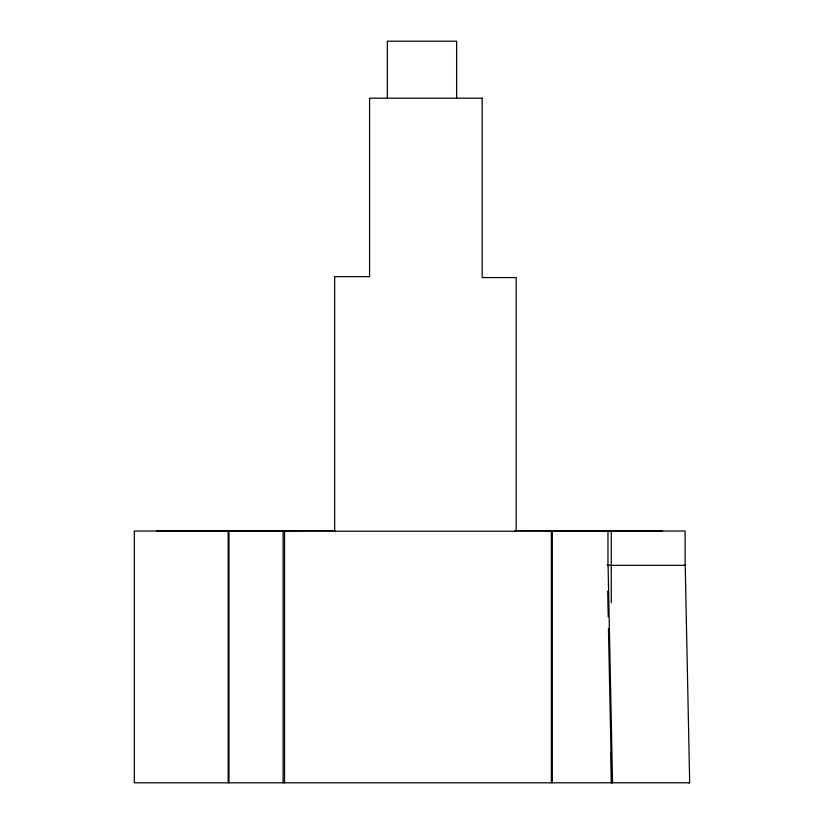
<?xml version="1.0" encoding="UTF-8"?>
<svg xmlns="http://www.w3.org/2000/svg" width="824" height="824" viewBox="0 0 824 824"><rect width="100%" height="100%" fill="white"/><g stroke="black" fill="none" stroke-linecap="round" stroke-linejoin="round"><path stroke-width="1.24" d="M684.311 565.346L685.228 565.326L689.678 782.779L688.761 782.8M611.274 751.921L611.274 782.8L612.531 782.779L608.081 565.326L607.164 565.346L685.228 565.326M335.172 530.605L156.591 531.016M515 530.605L662.434 531.016M335.265 531.016L134.322 531.016L134.322 782.8L689.678 782.779M515.093 531.016L685.115 531.016L685.115 565.326M607.69 591.076L608.215 616.816M608.452 628.393L611.614 782.8M611.274 530.605L611.274 602.663M607.968 531.016L607.968 565.326M552.337 531.016L552.337 782.8M551.38 530.605L551.38 782.8M456.609 98.18L456.609 41.2L387.332 41.2L387.332 98.18M284.527 531.016L284.527 782.8M283.116 531.016L283.116 782.8M228.99 531.016L228.99 782.8M228.176 531.016L228.176 782.8M482.174 98.18L369.574 98.18L369.574 276.648L334.688 276.648L334.688 531.222L516.195 531.222L516.195 277.575L482.174 277.575L482.174 98.18"/></g></svg>
